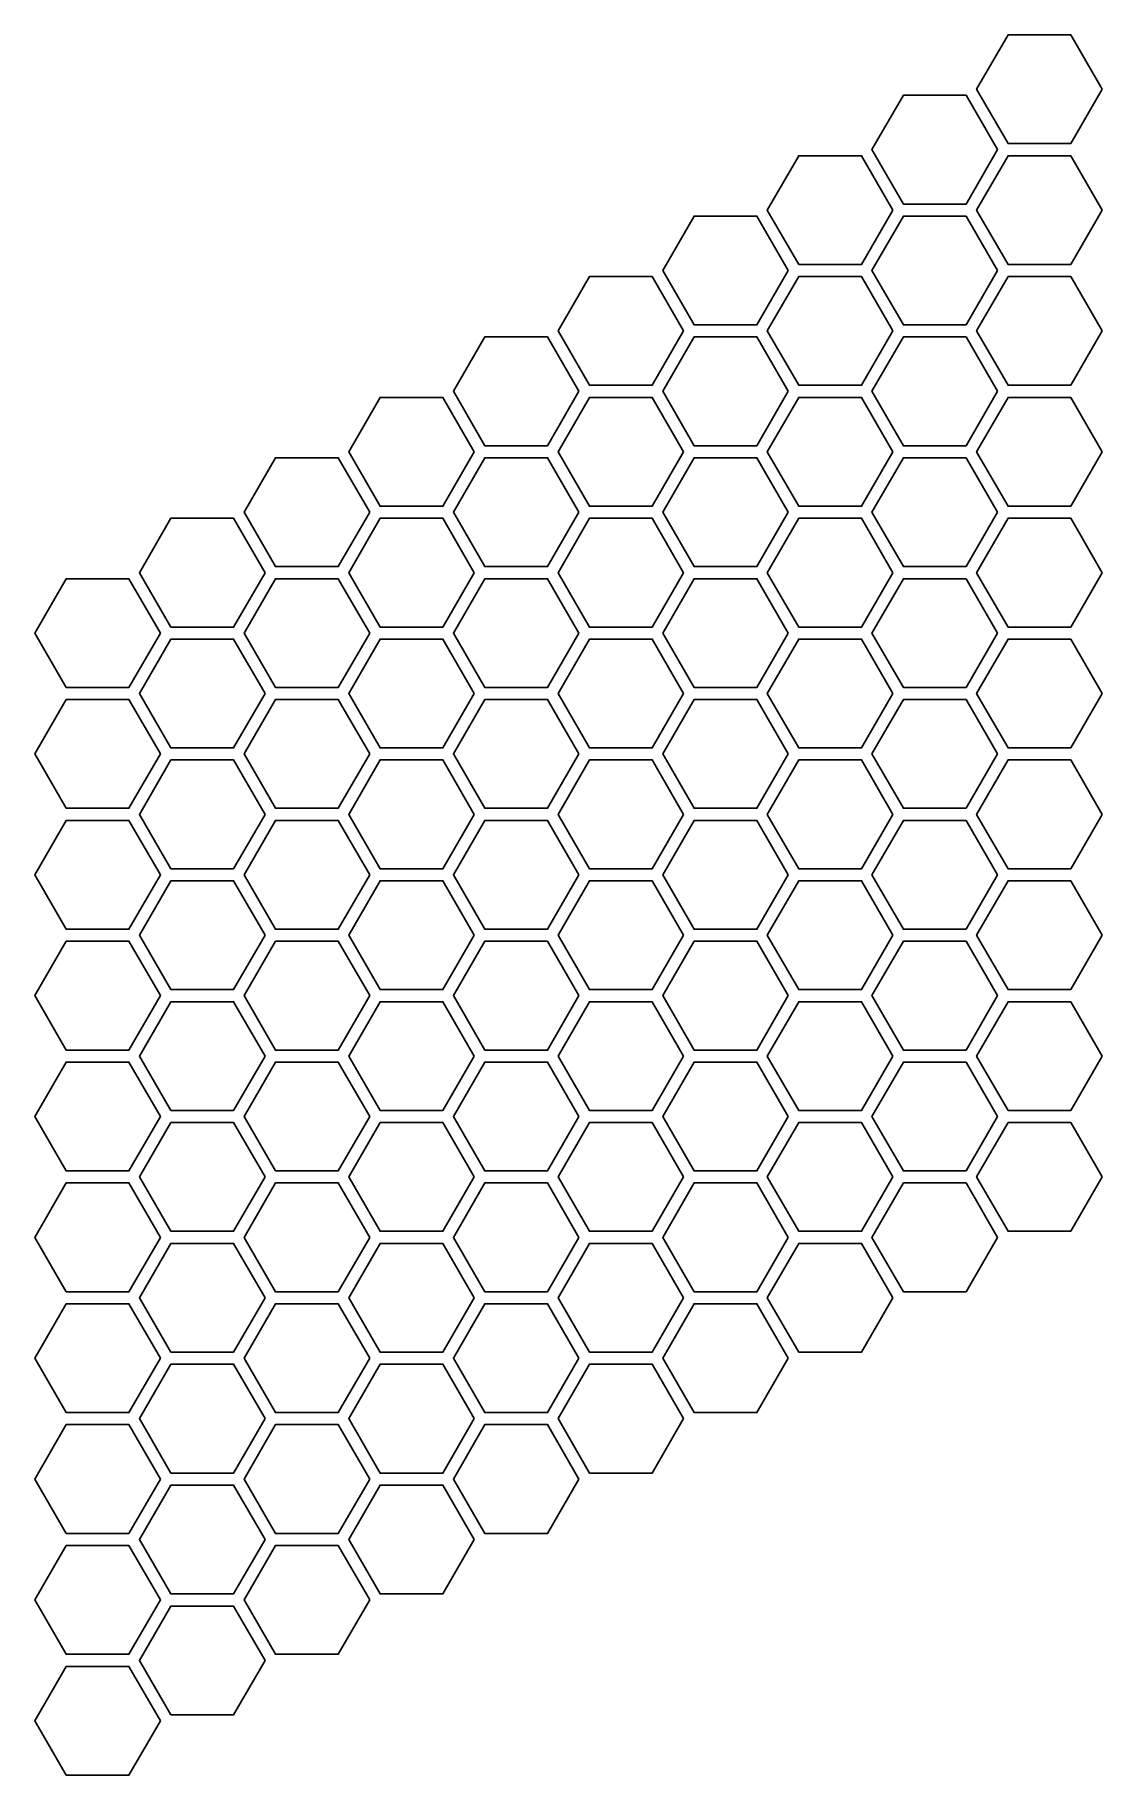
# Model space of a CAD drawing. Extents: x -9 to 144, y -8 to 242.
import ezdxf

# ---------------------------------------------------------------- set-up
doc = ezdxf.new("R2010")
doc.units = 0

msp = doc.modelspace()

# ---------------------------------------------------------------- linework, layer by layer
for points in [[(144, 233.83, 0), (139.5, 241.62, 0), (130.5, 241.62, 0), (126, 233.83, 0), (130.5, 226.03, 0), (139.5, 226.03, 0)], [(129, 225.17, 0), (124.5, 232.96, 0), (115.5, 232.96, 0), (111, 225.17, 0), (115.5, 217.37, 0), (124.5, 217.37, 0)], [(114, 216.51, 0), (109.5, 224.3, 0), (100.5, 224.3, 0), (96, 216.51, 0), (100.5, 208.71, 0), (109.5, 208.71, 0)], [(144, 216.51, 0), (139.5, 224.3, 0), (130.5, 224.3, 0), (126, 216.51, 0), (130.5, 208.71, 0), (139.5, 208.71, 0)], [(99, 207.85, 0), (94.5, 215.64, 0), (85.5, 215.64, 0), (81, 207.85, 0), (85.5, 200.05, 0), (94.5, 200.05, 0)], [(129, 207.85, 0), (124.5, 215.64, 0), (115.5, 215.64, 0), (111, 207.85, 0), (115.5, 200.05, 0), (124.5, 200.05, 0)], [(84, 199.19, 0), (79.5, 206.98, 0), (70.5, 206.98, 0), (66, 199.19, 0), (70.5, 191.39, 0), (79.5, 191.39, 0)], [(114, 199.19, 0), (109.5, 206.98, 0), (100.5, 206.98, 0), (96, 199.19, 0), (100.5, 191.39, 0), (109.5, 191.39, 0)], [(144, 199.19, 0), (139.5, 206.98, 0), (130.5, 206.98, 0), (126, 199.19, 0), (130.5, 191.39, 0), (139.5, 191.39, 0)], [(69, 190.53, 0), (64.5, 198.32, 0), (55.5, 198.32, 0), (51, 190.53, 0), (55.5, 182.73, 0), (64.5, 182.73, 0)], [(99, 190.53, 0), (94.5, 198.32, 0), (85.5, 198.32, 0), (81, 190.53, 0), (85.5, 182.73, 0), (94.5, 182.73, 0)], [(129, 190.53, 0), (124.5, 198.32, 0), (115.5, 198.32, 0), (111, 190.53, 0), (115.5, 182.73, 0), (124.5, 182.73, 0)], [(54, 181.87, 0), (49.5, 189.66, 0), (40.5, 189.66, 0), (36, 181.87, 0), (40.5, 174.07, 0), (49.5, 174.07, 0)], [(84, 181.87, 0), (79.5, 189.66, 0), (70.5, 189.66, 0), (66, 181.87, 0), (70.5, 174.07, 0), (79.5, 174.07, 0)], [(114, 181.87, 0), (109.5, 189.66, 0), (100.5, 189.66, 0), (96, 181.87, 0), (100.5, 174.07, 0), (109.5, 174.07, 0)], [(144, 181.87, 0), (139.5, 189.66, 0), (130.5, 189.66, 0), (126, 181.87, 0), (130.5, 174.07, 0), (139.5, 174.07, 0)], [(39, 173.21, 0), (34.5, 181, 0), (25.5, 181, 0), (21, 173.21, 0), (25.5, 165.41, 0), (34.5, 165.41, 0)], [(69, 173.21, 0), (64.5, 181, 0), (55.5, 181, 0), (51, 173.21, 0), (55.5, 165.41, 0), (64.5, 165.41, 0)], [(99, 173.21, 0), (94.5, 181, 0), (85.5, 181, 0), (81, 173.21, 0), (85.5, 165.41, 0), (94.5, 165.41, 0)], [(129, 173.21, 0), (124.5, 181, 0), (115.5, 181, 0), (111, 173.21, 0), (115.5, 165.41, 0), (124.5, 165.41, 0)], [(24, 164.54, 0), (19.5, 172.34, 0), (10.5, 172.34, 0), (6, 164.54, 0), (10.5, 156.75, 0), (19.5, 156.75, 0)], [(54, 164.54, 0), (49.5, 172.34, 0), (40.5, 172.34, 0), (36, 164.54, 0), (40.5, 156.75, 0), (49.5, 156.75, 0)], [(84, 164.54, 0), (79.5, 172.34, 0), (70.5, 172.34, 0), (66, 164.54, 0), (70.5, 156.75, 0), (79.5, 156.75, 0)], [(114, 164.54, 0), (109.5, 172.34, 0), (100.5, 172.34, 0), (96, 164.54, 0), (100.5, 156.75, 0), (109.5, 156.75, 0)], [(144, 164.54, 0), (139.5, 172.34, 0), (130.5, 172.34, 0), (126, 164.54, 0), (130.5, 156.75, 0), (139.5, 156.75, 0)], [(9, 155.88, 0), (4.5, 163.68, 0), (-4.5, 163.68, 0), (-9, 155.88, 0), (-4.5, 148.09, 0), (4.5, 148.09, 0)], [(39, 155.88, 0), (34.5, 163.68, 0), (25.5, 163.68, 0), (21, 155.88, 0), (25.5, 148.09, 0), (34.5, 148.09, 0)], [(69, 155.88, 0), (64.5, 163.68, 0), (55.5, 163.68, 0), (51, 155.88, 0), (55.5, 148.09, 0), (64.5, 148.09, 0)], [(99, 155.88, 0), (94.5, 163.68, 0), (85.5, 163.68, 0), (81, 155.88, 0), (85.5, 148.09, 0), (94.5, 148.09, 0)], [(129, 155.88, 0), (124.5, 163.68, 0), (115.5, 163.68, 0), (111, 155.88, 0), (115.5, 148.09, 0), (124.5, 148.09, 0)], [(24, 147.22, 0), (19.5, 155.02, 0), (10.5, 155.02, 0), (6, 147.22, 0), (10.5, 139.43, 0), (19.5, 139.43, 0)], [(54, 147.22, 0), (49.5, 155.02, 0), (40.5, 155.02, 0), (36, 147.22, 0), (40.5, 139.43, 0), (49.5, 139.43, 0)], [(84, 147.22, 0), (79.5, 155.02, 0), (70.5, 155.02, 0), (66, 147.22, 0), (70.5, 139.43, 0), (79.5, 139.43, 0)], [(114, 147.22, 0), (109.5, 155.02, 0), (100.5, 155.02, 0), (96, 147.22, 0), (100.5, 139.43, 0), (109.5, 139.43, 0)], [(144, 147.22, 0), (139.5, 155.02, 0), (130.5, 155.02, 0), (126, 147.22, 0), (130.5, 139.43, 0), (139.5, 139.43, 0)], [(9, 138.56, 0), (4.5, 146.36, 0), (-4.5, 146.36, 0), (-9, 138.56, 0), (-4.5, 130.77, 0), (4.5, 130.77, 0)], [(39, 138.56, 0), (34.5, 146.36, 0), (25.5, 146.36, 0), (21, 138.56, 0), (25.5, 130.77, 0), (34.5, 130.77, 0)], [(69, 138.56, 0), (64.5, 146.36, 0), (55.5, 146.36, 0), (51, 138.56, 0), (55.5, 130.77, 0), (64.5, 130.77, 0)], [(99, 138.56, 0), (94.5, 146.36, 0), (85.5, 146.36, 0), (81, 138.56, 0), (85.5, 130.77, 0), (94.5, 130.77, 0)], [(129, 138.56, 0), (124.5, 146.36, 0), (115.5, 146.36, 0), (111, 138.56, 0), (115.5, 130.77, 0), (124.5, 130.77, 0)], [(24, 129.9, 0), (19.5, 137.7, 0), (10.5, 137.7, 0), (6, 129.9, 0), (10.5, 122.11, 0), (19.5, 122.11, 0)], [(54, 129.9, 0), (49.5, 137.7, 0), (40.5, 137.7, 0), (36, 129.9, 0), (40.5, 122.11, 0), (49.5, 122.11, 0)], [(84, 129.9, 0), (79.5, 137.7, 0), (70.5, 137.7, 0), (66, 129.9, 0), (70.5, 122.11, 0), (79.5, 122.11, 0)], [(114, 129.9, 0), (109.5, 137.7, 0), (100.5, 137.7, 0), (96, 129.9, 0), (100.5, 122.11, 0), (109.5, 122.11, 0)], [(144, 129.9, 0), (139.5, 137.7, 0), (130.5, 137.7, 0), (126, 129.9, 0), (130.5, 122.11, 0), (139.5, 122.11, 0)], [(9, 121.24, 0), (4.5, 129.04, 0), (-4.5, 129.04, 0), (-9, 121.24, 0), (-4.5, 113.45, 0), (4.5, 113.45, 0)], [(39, 121.24, 0), (34.5, 129.04, 0), (25.5, 129.04, 0), (21, 121.24, 0), (25.5, 113.45, 0), (34.5, 113.45, 0)], [(69, 121.24, 0), (64.5, 129.04, 0), (55.5, 129.04, 0), (51, 121.24, 0), (55.5, 113.45, 0), (64.5, 113.45, 0)], [(99, 121.24, 0), (94.5, 129.04, 0), (85.5, 129.04, 0), (81, 121.24, 0), (85.5, 113.45, 0), (94.5, 113.45, 0)], [(129, 121.24, 0), (124.5, 129.04, 0), (115.5, 129.04, 0), (111, 121.24, 0), (115.5, 113.45, 0), (124.5, 113.45, 0)], [(24, 112.58, 0), (19.5, 120.38, 0), (10.5, 120.38, 0), (6, 112.58, 0), (10.5, 104.79, 0), (19.5, 104.79, 0)], [(54, 112.58, 0), (49.5, 120.38, 0), (40.5, 120.38, 0), (36, 112.58, 0), (40.5, 104.79, 0), (49.5, 104.79, 0)], [(84, 112.58, 0), (79.5, 120.38, 0), (70.5, 120.38, 0), (66, 112.58, 0), (70.5, 104.79, 0), (79.5, 104.79, 0)], [(114, 112.58, 0), (109.5, 120.38, 0), (100.5, 120.38, 0), (96, 112.58, 0), (100.5, 104.79, 0), (109.5, 104.79, 0)], [(144, 112.58, 0), (139.5, 120.38, 0), (130.5, 120.38, 0), (126, 112.58, 0), (130.5, 104.79, 0), (139.5, 104.79, 0)], [(9, 103.92, 0), (4.5, 111.72, 0), (-4.5, 111.72, 0), (-9, 103.92, 0), (-4.5, 96.13, 0), (4.5, 96.13, 0)], [(39, 103.92, 0), (34.5, 111.72, 0), (25.5, 111.72, 0), (21, 103.92, 0), (25.5, 96.13, 0), (34.5, 96.13, 0)], [(69, 103.92, 0), (64.5, 111.72, 0), (55.5, 111.72, 0), (51, 103.92, 0), (55.5, 96.13, 0), (64.5, 96.13, 0)], [(99, 103.92, 0), (94.5, 111.72, 0), (85.5, 111.72, 0), (81, 103.92, 0), (85.5, 96.13, 0), (94.5, 96.13, 0)], [(129, 103.92, 0), (124.5, 111.72, 0), (115.5, 111.72, 0), (111, 103.92, 0), (115.5, 96.13, 0), (124.5, 96.13, 0)], [(24, 95.26, 0), (19.5, 103.06, 0), (10.5, 103.06, 0), (6, 95.26, 0), (10.5, 87.47, 0), (19.5, 87.47, 0)], [(54, 95.26, 0), (49.5, 103.06, 0), (40.5, 103.06, 0), (36, 95.26, 0), (40.5, 87.47, 0), (49.5, 87.47, 0)], [(84, 95.26, 0), (79.5, 103.06, 0), (70.5, 103.06, 0), (66, 95.26, 0), (70.5, 87.47, 0), (79.5, 87.47, 0)], [(114, 95.26, 0), (109.5, 103.06, 0), (100.5, 103.06, 0), (96, 95.26, 0), (100.5, 87.47, 0), (109.5, 87.47, 0)], [(144, 95.26, 0), (139.5, 103.06, 0), (130.5, 103.06, 0), (126, 95.26, 0), (130.5, 87.47, 0), (139.5, 87.47, 0)], [(9, 86.6, 0), (4.5, 94.4, 0), (-4.5, 94.4, 0), (-9, 86.6, 0), (-4.5, 78.81, 0), (4.5, 78.81, 0)], [(39, 86.6, 0), (34.5, 94.4, 0), (25.5, 94.4, 0), (21, 86.6, 0), (25.5, 78.81, 0), (34.5, 78.81, 0)], [(69, 86.6, 0), (64.5, 94.4, 0), (55.5, 94.4, 0), (51, 86.6, 0), (55.5, 78.81, 0), (64.5, 78.81, 0)], [(99, 86.6, 0), (94.5, 94.4, 0), (85.5, 94.4, 0), (81, 86.6, 0), (85.5, 78.81, 0), (94.5, 78.81, 0)], [(129, 86.6, 0), (124.5, 94.4, 0), (115.5, 94.4, 0), (111, 86.6, 0), (115.5, 78.81, 0), (124.5, 78.81, 0)], [(24, 77.94, 0), (19.5, 85.74, 0), (10.5, 85.74, 0), (6, 77.94, 0), (10.5, 70.15, 0), (19.5, 70.15, 0)], [(54, 77.94, 0), (49.5, 85.74, 0), (40.5, 85.74, 0), (36, 77.94, 0), (40.5, 70.15, 0), (49.5, 70.15, 0)], [(84, 77.94, 0), (79.5, 85.74, 0), (70.5, 85.74, 0), (66, 77.94, 0), (70.5, 70.15, 0), (79.5, 70.15, 0)], [(114, 77.94, 0), (109.5, 85.74, 0), (100.5, 85.74, 0), (96, 77.94, 0), (100.5, 70.15, 0), (109.5, 70.15, 0)], [(144, 77.94, 0), (139.5, 85.74, 0), (130.5, 85.74, 0), (126, 77.94, 0), (130.5, 70.15, 0), (139.5, 70.15, 0)], [(9, 69.28, 0), (4.5, 77.08, 0), (-4.5, 77.08, 0), (-9, 69.28, 0), (-4.5, 61.49, 0), (4.5, 61.49, 0)], [(39, 69.28, 0), (34.5, 77.08, 0), (25.5, 77.08, 0), (21, 69.28, 0), (25.5, 61.49, 0), (34.5, 61.49, 0)], [(69, 69.28, 0), (64.5, 77.08, 0), (55.5, 77.08, 0), (51, 69.28, 0), (55.5, 61.49, 0), (64.5, 61.49, 0)], [(99, 69.28, 0), (94.5, 77.08, 0), (85.5, 77.08, 0), (81, 69.28, 0), (85.5, 61.49, 0), (94.5, 61.49, 0)], [(129, 69.28, 0), (124.5, 77.08, 0), (115.5, 77.08, 0), (111, 69.28, 0), (115.5, 61.49, 0), (124.5, 61.49, 0)], [(24, 60.62, 0), (19.5, 68.42, 0), (10.5, 68.42, 0), (6, 60.62, 0), (10.5, 52.83, 0), (19.5, 52.83, 0)], [(54, 60.62, 0), (49.5, 68.42, 0), (40.5, 68.42, 0), (36, 60.62, 0), (40.5, 52.83, 0), (49.5, 52.83, 0)], [(84, 60.62, 0), (79.5, 68.42, 0), (70.5, 68.42, 0), (66, 60.62, 0), (70.5, 52.83, 0), (79.5, 52.83, 0)], [(114, 60.62, 0), (109.5, 68.42, 0), (100.5, 68.42, 0), (96, 60.62, 0), (100.5, 52.83, 0), (109.5, 52.83, 0)], [(9, 51.96, 0), (4.5, 59.76, 0), (-4.5, 59.76, 0), (-9, 51.96, 0), (-4.5, 44.17, 0), (4.5, 44.17, 0)], [(39, 51.96, 0), (34.5, 59.76, 0), (25.5, 59.76, 0), (21, 51.96, 0), (25.5, 44.17, 0), (34.5, 44.17, 0)], [(69, 51.96, 0), (64.5, 59.76, 0), (55.5, 59.76, 0), (51, 51.96, 0), (55.5, 44.17, 0), (64.5, 44.17, 0)], [(99, 51.96, 0), (94.5, 59.76, 0), (85.5, 59.76, 0), (81, 51.96, 0), (85.5, 44.17, 0), (94.5, 44.17, 0)], [(24, 43.3, 0), (19.5, 51.1, 0), (10.5, 51.1, 0), (6, 43.3, 0), (10.5, 35.51, 0), (19.5, 35.51, 0)], [(54, 43.3, 0), (49.5, 51.1, 0), (40.5, 51.1, 0), (36, 43.3, 0), (40.5, 35.51, 0), (49.5, 35.51, 0)], [(84, 43.3, 0), (79.5, 51.1, 0), (70.5, 51.1, 0), (66, 43.3, 0), (70.5, 35.51, 0), (79.5, 35.51, 0)], [(9, 34.64, 0), (4.5, 42.44, 0), (-4.5, 42.44, 0), (-9, 34.64, 0), (-4.5, 26.85, 0), (4.5, 26.85, 0)], [(39, 34.64, 0), (34.5, 42.44, 0), (25.5, 42.44, 0), (21, 34.64, 0), (25.5, 26.85, 0), (34.5, 26.85, 0)], [(69, 34.64, 0), (64.5, 42.44, 0), (55.5, 42.44, 0), (51, 34.64, 0), (55.5, 26.85, 0), (64.5, 26.85, 0)], [(24, 25.98, 0), (19.5, 33.77, 0), (10.5, 33.77, 0), (6, 25.98, 0), (10.5, 18.19, 0), (19.5, 18.19, 0)], [(54, 25.98, 0), (49.5, 33.77, 0), (40.5, 33.77, 0), (36, 25.98, 0), (40.5, 18.19, 0), (49.5, 18.19, 0)], [(9, 17.32, 0), (4.5, 25.11, 0), (-4.5, 25.11, 0), (-9, 17.32, 0), (-4.5, 9.53, 0), (4.5, 9.53, 0)], [(39, 17.32, 0), (34.5, 25.11, 0), (25.5, 25.11, 0), (21, 17.32, 0), (25.5, 9.53, 0), (34.5, 9.53, 0)], [(24, 8.66, 0), (19.5, 16.45, 0), (10.5, 16.45, 0), (6, 8.66, 0), (10.5, 0.87, 0), (19.5, 0.87, 0)], [(9, 0, 0), (4.5, 7.79, 0), (-4.5, 7.79, 0), (-9, 0, 0), (-4.5, -7.79, 0), (4.5, -7.79, 0)]]:
    msp.add_polyline3d(points, close=True)

doc.saveas('drawing.dxf')
